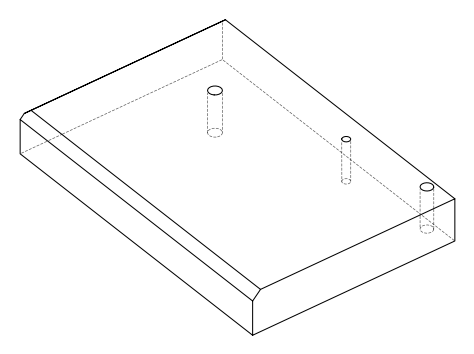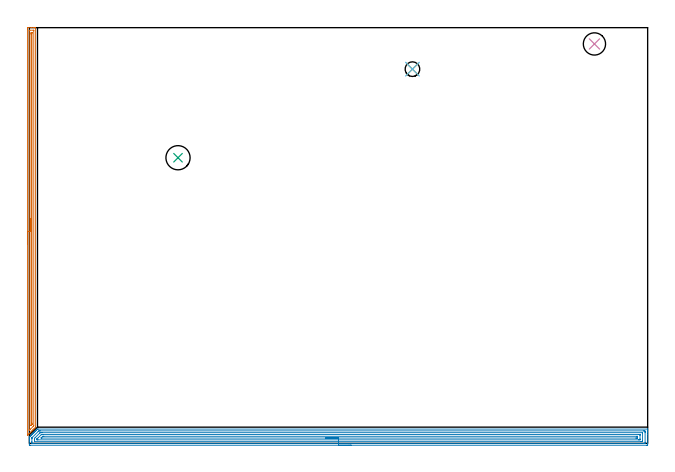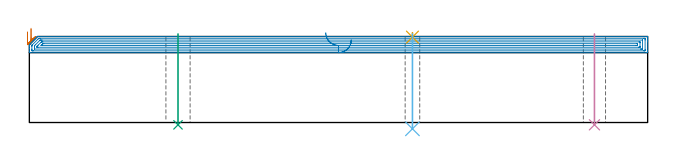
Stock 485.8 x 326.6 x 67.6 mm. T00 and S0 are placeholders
(PLAN: 6 operations, 4 tool changes, 28.3 min)
(1 AREA_MILL | FG_CHAMFER_SURFACE | UGT0205_001 | 7.78 min | 6639 mm3)
(2 AREA_MILL_1 | FG_CHAMFER_SURFACE_1 | UGT0205_001 | 19.6 min | 38992 mm3)
(3 INDEXABLE_INSERT_DRILL_THROUGH_HOLE_FROM_SOLID | STEP1HOLE | NXT0302_009 | 0.29 min | 19144 mm3)
(4 INDEXABLE_INSERT_DRILL_THROUGH_HOLE_FROM_SOLID_1 | STEP1HOLE_1 | NXT0302_006 | 0.29 min | 16188 mm3)
(5 SPOT_DRILL | STEP1HOLE_2 | NXT0321_9005460120000 | 0.03 min | 32 mm3)
(6 DRILL_THROUGH_HOLE_INTO_CENTER | STEP1HOLE_2 | UGT0301_510 | 0.3 min | 6986 mm3)
(TOOL UGT0205_001 | Chamfer Mill 20 x 3 x 45 deg. | D20 FL50 Z2)
(TOOL NXT0302_009 | Index. Insert Drill 19mm [880-D1900L25-05] | D19 PA176 FL95 Z2)
(TOOL NXT0302_006 | Index. Insert Drill 17.5mm [880-D1750L25-05] | D17.5 PA176 FL88 Z2)
(TOOL NXT0321_9005460120000 | NC Spot Drill, 142deg, 12mm, Carbide, Uncoated | D12 PA142 FL30 Z2)
(TOOL UGT0301_510 | Carbide Drill 11.5 mm | D11.5 PA118 FL94 Z2)
(OP 1 AREA_MILL)
G17 G21 G94 G90
T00 M6
G54
G17 G0 G90 X-1.5 Y156.45 S1061 M3
G43 Z77.6 H0
Z71.2
G94 G1 Y156.488 Z70.328 F250.
Y156.602 Z69.464
Y156.791 Z68.612
Y157.053 Z67.78
Y157.387 Z66.974
Y157.79 Z66.2
Y158.259 Z65.464
Y158.79 Z64.772
Y159.379 Z64.129
Y160.022 Z63.54
Y160.714 Z63.009
Y161.45 Z62.54
Y162.224 Z62.137
Y163.03 Z61.803
Y163.862 Z61.541
Y164.714 Z61.352
Y165.579 Z61.238
Y166.45 Z61.2
Y325.624
X-1.499 Y325.977 Z61.201
X-1.494 Y326.512 Z61.203
X-1.491 Y326.592 Z61.206
X-0.963 Y326.6 Z61.734
X1.7 Z64.395
X3.125 Z65.822
X3.475 Z66.17
X4.175 Z66.875
X4.477 Z67.176
X4.865 Y326.593 Z67.556
X4.897 Y326.59 Z67.588
X4.9 Y326.424 Z67.6
Y13.179
X4.898 Y12.705 Z67.586
X4.822 Y12.621 Z67.52
X3.952 Y11.752 Z66.652
X3.594 Y11.392 Z66.29
X3.04 Y10.84 Z65.739
X2.7 Y10.498 Z65.396
X2.127 Y9.927 Z64.827
X1.404 Y9.204 Z64.104
X-0.371 Y7.429 Z62.328
X-1.323 Y6.476 Z61.375
X-1.407 Y6.395 Z61.291
X-1.491 Y6.314 Z61.205
X-1.498 Y6.43 Z61.202
X-1.499 Y6.476 Z61.201
X-1.5 Y166.45 Z61.2
X-0.086 Z62.614
Y324.2
X-0.075 Y324.59 Z62.625
X0.406 Y324.599 Z63.106
X3.069 Z65.769
X3.475 Y324.59 Z66.175
X3.486 Y324.19 Z66.186
Y324.179
Y14.063
X3.475 Y13.737 Z66.175
X3.202 Y13.455 Z65.902
X2.93 Y13.179 Z65.63
X0.977 Y11.226 Z63.677
X0.248 Y10.498 Z62.948
X0.084 Y10.338 Z62.784
X-0.075 Y10.187 Z62.625
X-0.085 Y10.498 Z62.615
X-0.086 Y10.509 Z62.614
Y166.45
X1.328 Z64.028
X1.329 Y321.508 Z64.029
X1.33 Y321.881 Z64.03
X1.333 Y322.402 Z64.033
X1.335 Y322.58 Z64.035
X1.51 Y322.594 Z64.21
X1.7 Y322.597 Z64.4
X1.896 Y322.596 Z64.596
X2.027 Y322.591 Z64.727
X2.065 Y322.588 Z64.765
X2.067 Y322.571 Z64.767
X2.069 Y322.527 Z64.769
X2.071 Y322.402 Z64.771
Y15.86
X2.07 Y15.487 Z64.77
X2.067 Y14.967 Z64.767
X2.065 Y14.785 Z64.765
X1.977 Y14.688 Z64.677
X1.7 Y14.402 Z64.4
X1.537 Y14.237 Z64.237
X1.373 Y14.073 Z64.073
X1.357 Y14.059 Z64.057
X1.343 Y14.052 Z64.043
X1.334 Y14.049 Z64.034
X1.332 Y14.058 Z64.032
X1.33 Y14.073 Z64.03
X1.329 Y14.111 Z64.029
Y14.447
X1.328 Y166.45 Z64.028
Y167.322 Z64.067
Y168.187 Z64.18
Y169.038 Z64.369
Y169.87 Z64.632
Y170.676 Z64.965
Y171.45 Z65.368
Y172.186 Z65.837
Y172.878 Z66.368
Y173.521 Z66.957
Y174.111 Z67.601
Y174.642 Z68.293
Y175.11 Z69.028
Y175.513 Z69.802
Y175.847 Z70.608
Y176.109 Z71.44
Y176.298 Z72.292
Y176.412 Z73.157
Y176.45 Z74.028
G0 Z77.6
M5
M2
(OP 2 AREA_MILL_1)
G17 G21 G94 G90
T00 M6
G54
G17 G0 G90 X252.9 Y-1.5 S1061 M3
G43 Z77.6 H0
Z64.9
G94 G1 X252.862 Z64.028 F250.
X252.748 Z63.163
X252.559 Z62.312
X252.297 Z61.48
X251.963 Z60.674
X251.56 Z59.9
X251.092 Z59.164
X250.56 Z58.472
X249.971 Z57.829
X249.328 Z57.24
X248.636 Z56.708
X247.9 Z56.24
X247.126 Z55.837
X246.32 Z55.503
X245.488 Z55.241
X244.636 Z55.052
X243.772 Z54.938
X242.9 Z54.9
X0.627
X0.063 Y-1.494 Z54.903
X0.008 Y-1.491 Z54.905
X0. Y-0.933 Z55.463
Y1.736 Z58.131
Y3.157 Z59.553
Y3.515 Z59.91
Y4.492 Z60.892
X0.01 Y4.804 Z61.202
X0.053 Y4.85 Z61.248
X0.18 Y4.98 Z61.379
X0.312 Y5.113 Z61.511
X0.789 Y5.591 Z61.986
X1.074 Y5.874 Z62.274
X1.088 Y5.888 Z62.288
X1.679 Y6.481 Z62.876
X1.968 Y6.768 Z63.168
X2.568 Y7.371 Z63.766
X2.862 Y7.662 Z64.062
X3.458 Y8.26 Z64.656
X3.756 Y8.556 Z64.956
X4.348 Y9.15 Z65.546
X4.65 Y9.45 Z65.85
X5.238 Y10.04 Z66.436
X5.567 Y10.367 Z66.767
X6.292 Y11.092 Z67.491
X6.405 Y11.198 Z67.587
X6.885 Y11.2 Z67.6
X485.62
X485.79 Y11.197 Z67.588
X485.793 Y11.153 Z67.544
X485.8 Y10.743 Z67.143
Y10.46 Z66.86
Y9.743 Z66.138
Y8.495 Z64.892
Y7.074 Z63.47
Y-0.309 Z56.088
X485.796 Y-0.933 Z55.464
X485.792 Y-1.492 Z54.906
X485.737 Y-1.494 Z54.904
X485.173 Y-1.5 Z54.9
X242.9
Y-0.086 Z56.314
X3.309
X2.455 Y-0.083 Z56.317
X2.415 Y-0.081 Z56.319
X2.01 Y-0.043 Z56.357
X2.003 Y0.367 Z56.767
X2.001 Y0.846 Z57.246
X2. Y1.259 Z57.659
Y3.515 Z59.915
Y3.928 Z60.328
X2.003 Y4.167 Z60.567
X2.007 Y4.286 Z60.686
X2.01 Y4.343 Z60.743
X2.065 Y4.405 Z60.805
X2.236 Y4.583 Z60.983
X2.415 Y4.765 Z61.165
X6.885 Y9.235 Z65.635
X7.142 Y9.487 Z65.887
X7.405 Y9.743 Z66.143
X7.741 Y9.781 Z66.181
X7.779 Y9.783 Z66.183
X8.63 Y9.786 Z66.186
X482.491
X483.345 Y9.783 Z66.183
X483.385 Y9.781 Z66.181
X483.79 Y9.743 Z66.143
X483.797 Y9.333 Z65.733
X483.799 Y8.854 Z65.254
X483.8 Y8.441 Z64.841
X483.799 Y0.846 Z57.246
X483.798 Y0.436 Z56.836
X483.79 Y-0.043 Z56.357
X483.423 Y-0.081 Z56.319
X483.385 Y-0.083 Z56.317
X482.534 Y-0.086 Z56.314
X242.9
Y1.328 Z57.728
X4.203 Y1.329 Z57.729
X4.067 Y1.33 Z57.73
X4.019 Y1.333 Z57.733
X4.012 Y1.334 Z57.734
X4.008 Y1.351 Z57.751
X4.004 Y1.399 Z57.799
X4.001 Y1.534 Z57.934
X4. Y2.828 Z59.228
X4.002 Y3.515 Z59.915
X4.005 Y3.713 Z60.113
X4.016 Y3.905 Z60.305
X4.203 Y4.101 Z60.501
X4.8 Y4.701 Z61.101
X8.064 Y7.964 Z64.364
X8.371 Y8.264 Z64.664
X8.474 Y8.363 Z64.763
X8.673 Y8.366 Z64.766
X9.159 Y8.37 Z64.77
X9.567 Y8.371 Z64.771
X10.051
X481.597
X481.733 Y8.37 Z64.77
X481.781 Y8.367 Z64.767
X481.788 Y8.366 Z64.766
X481.792 Y8.349 Z64.749
X481.796 Y8.301 Z64.701
X481.799 Y8.166 Z64.566
Y1.736 Z58.136
X481.797 Y1.537 Z57.937
X481.79 Y1.339 Z57.739
X481.597 Y1.335 Z57.735
X481.111 Y1.33 Z57.73
X480.703 Y1.329 Z57.729
X480.218 Y1.328 Z57.728
X242.9
Y2.743 Z59.143
X6.767
X6.089 Y2.75 Z59.15
X6.01 Y2.752 Z59.152
X6.007 Y2.854 Z59.254
X6.003 Y3.071 Z59.471
Y3.289 Z59.689
X6.007 Y3.397 Z59.797
X6.01 Y3.45 Z59.85
X6.031 Y3.476 Z59.876
X6.067 Y3.515 Z59.915
X6.919 Y4.371 Z60.771
X9.289 Y6.739 Z63.139
X9.404 Y6.849 Z63.249
X9.481 Y6.921 Z63.321
X9.523 Y6.95 Z63.35
X9.567 Y6.953 Z63.353
X9.687 Y6.955 Z63.355
X10.461 Y6.957 Z63.357
X10.578
X479.033
X479.716 Y6.95 Z63.35
X479.79 Y6.947 Z63.347
X479.793 Y6.845 Z63.245
X479.797 Y6.628 Z63.028
X479.8 Y6.193 Z62.593
Y3.524 Z59.924
X479.797 Y3.075 Z59.475
X479.793 Y2.855 Z59.255
X479.79 Y2.752 Z59.152
X479.685 Y2.749 Z59.149
X478.915 Y2.743 Z59.143
X478.797
X242.9
Y4.157 Z60.557
X9.816 Y4.158 Z60.558
X9.567 Y4.16 Z60.56
X9.318 Y4.164 Z60.564
X9.178 Y4.169 Z60.569
X9.325 Y4.322 Z60.722
X9.404 Y4.405 Z60.805
X10.377 Y5.378 Z61.778
X10.461 Y5.459 Z61.859
X10.547 Y5.536 Z61.936
X10.622 Y5.538 Z61.938
X10.783 Y5.541 Z61.941
X11.106 Y5.543 Z61.943
X11.355
X477.127 Y5.542 Z61.942
X477.776 Y5.539 Z61.939
X477.783 Y5.537 Z61.937
X477.794 Y5.521 Z61.921
X477.797 Y5.295 Z61.695
X477.799 Y4.626 Z61.026
X477.795 Y4.405 Z60.805
X477.79 Y4.238 Z60.638
X477.783 Y4.164 Z60.564
X477.626 Y4.161 Z60.561
X477.375 Y4.158 Z60.558
X477.127 Y4.157 Z60.557
X476.482
X242.9
X242.028 Z60.595
X241.164 Z60.709
X240.312 Z60.898
X239.48 Z61.16
X238.674 Z61.494
X237.9 Z61.897
X237.164 Z62.365
X236.472 Z62.896
X235.829 Z63.486
X235.24 Z64.129
X234.708 Z64.821
X234.24 Z65.557
X233.837 Z66.331
X233.503 Z67.137
X233.241 Z67.969
X233.052 Z68.82
X232.938 Z69.685
X232.9 Z70.557
G0 Z77.6
M5
M2
(OP 3 INDEXABLE_INSERT_DRILL_THROUGH_HOLE_FROM_SOLID)
G17 G21 G94 G90
T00 M6
G54
G17 G0 G90 X116.8 Y224.4 S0 M3
G43 Z77.6 H1
G94 G81 G98 Z-1.832 F250. R69.6
G80
M5
M2
(OP 4 INDEXABLE_INSERT_DRILL_THROUGH_HOLE_FROM_SOLID_1)
G17 G21 G94 G90
T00 M6
G54
G17 G0 G90 X444. Y313.8 S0 M3
G43 Z77.6 H1
G94 G81 G98 Z-1.806 F250. R69.6
G80
M5
M2
(OP 5 SPOT_DRILL)
G17 G21 G94 G90
T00 M6
G54
G17 G0 G90 X301. Y294. S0 M3
G43 Z77.6 H0
G94 G81 G98 Z67.105 F250. R70.6
G80
M5
M2
(OP 6 DRILL_THROUGH_HOLE_INTO_CENTER)
G17 G21 G94 G90
T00 M6
G54
G17 G0 G90 X301. Y294. S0 M3
G43 Z77.6 H0
G94 G73 G98 Z-4.955 F250. Q10.365 R69.6
G80
M5
M2
